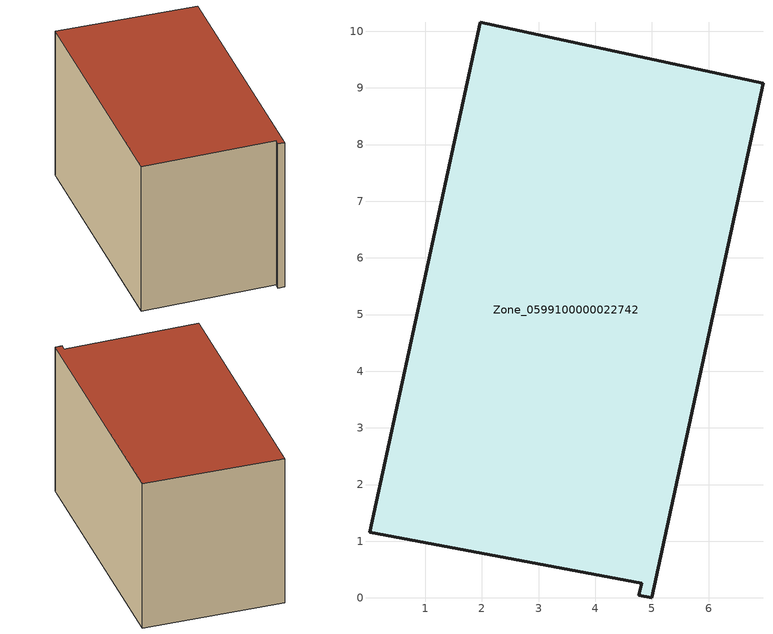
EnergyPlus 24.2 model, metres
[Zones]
Zone_0599100000022742
 floor ground (C_G): 4.82,0.26 0.02,1.15 1.97,10.16 6.96,9.08 5,0 4.77,0.05 z0
 wall outside (C_F): 5,0 6.96,9.08 1.97,10.16 0.02,1.15 4.82,0.26 4.77,0.05 5,0 z0:5.78
 roof outside (C_R): 0.02,1.15 4.82,0.26 4.77,0.05 5,0 6.96,9.08 1.97,10.16 z5.78
[BUILDING]
Pand.0599100000022742: North Axis=0; Terrain=City; Loads Convergence Tolerance Value=0.04; Temperature Convergence Tolerance Value=0.4; Solar Distribution=FullExterior; Maximum Number of Warmup Days=25; Minimum Number of Warmup Days=1
[Site:Location]
Rotterdam.The.Hague.AP_ZH_NLD Design_Conditions: Latitude=51.96; Longitude=4.45; Time Zone=1; Elevation=-4.5
[SITE:GROUNDTEMPERATURE:BUILDINGSURFACE]
18, 18, 18, 18, 18, 18, 18, 18, 18, 18, 18, 18
[MATERIAL] Thermal Absorptance=0.9; Solar Absorptance=0.7; Visible Absorptance=0.7
Name | Roughness | Thickness | Conductivity | Density | Specific Heat
G.TI.1975-1991 | MediumSmooth | 0.15 | 0.288461 | 540 | 1210
F.TI.1975-1991 | Rough | 0.3 | 0.230769 | 1920 | 840
R.TI.1975-1991 | MediumRough | 0.2 | 0.153846 | 1500 | 1000
[CONSTRUCTION]
C_G: G.TI.1975-1991
C_F: F.TI.1975-1991
C_R: R.TI.1975-1991
[ZONE]
Zone_0599100000022742: Type=1; Multiplier=1; Ceiling Height=Autocalculate; Volume=Autocalculate; Floor Area=autocalculate; Part of Total Floor Area=Yes
[ZONEINFILTRATION:DESIGNFLOWRATE]
Infil_Zone_0599100000022742: Zone or ZoneList or Space or SpaceList=Zone_0599100000022742; Schedule=AlwaysOn; Design Flow Rate Calculation Method=Flow/Area; Flow Rate per Floor Area=0.003; Constant Term Coefficient=1; Temperature Term Coefficient=0; Velocity Term Coefficient=0; Velocity Squared Term Coefficient=0
[HVACTEMPLATE:ZONE:IDEALLOADSAIRSYSTEM]
Zone_0599100000022742: Maximum Heating Supply Air Temperature=50; Minimum Cooling Supply Air Temperature=13; Maximum Heating Supply Air Humidity Ratio=0.0156; Minimum Cooling Supply Air Humidity Ratio=0.0077; Heating Limit=NoLimit; Cooling Limit=NoLimit; Dehumidification Control Type=ConstantSensibleHeatRatio; Cooling Sensible Heat Ratio=0.7; Dehumidification Setpoint=60; Humidification Control Type=None; Humidification Setpoint=30; Outdoor Air Method=None; Outdoor Air Flow Rate per Person=0.00944; Outdoor Air Flow Rate per Zone Floor Area=0; Outdoor Air Flow Rate per Zone=0; Demand Controlled Ventilation Type=None; Outdoor Air Economizer Type=NoEconomizer; Heat Recovery Type=None; Sensible Heat Recovery Effectiveness=0.7; Latent Heat Recovery Effectiveness=0.65
[ZONECONTROL:THERMOSTAT]
ThermostatControl_Zone_0599100000022742: Zone or ZoneList=Zone_0599100000022742; Control Type Schedule=DualSetpointControlType; Control 1=Thermostat_Zone_0599100000022742; Temperature Difference Between Cutout And Setpoint=0
[THERMOSTATSETPOINT:DUALSETPOINT]
Thermostat_Zone_0599100000022742: Heating Setpoint Temperature Schedule=HeatingSetpoint_Zone_0599100000022742; Cooling Setpoint Temperature Schedule=CoolingSetpoint_Zone_0599100000022742
[SCHEDULE:COMPACT]
HeatingSetpoint_Zone_0599100000022742: Through: 12/31, For: AllDays, Until: 24:00, 21
CoolingSetpoint_Zone_0599100000022742: Through: 12/31, For: AllDays, Until: 24:00, 24
DualSetpointControlType: Through: 12/31, For: AllDays, Until: 24:00, 4
AlwaysOn: Through: 12/31, For: AllDays, Until: 24:00, 1
